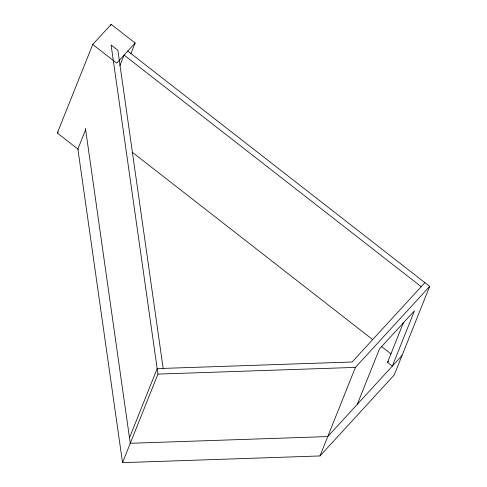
<?xml version="1.0" encoding="UTF-8"?>
<svg xmlns="http://www.w3.org/2000/svg" width="487" height="487" viewBox="0 0 487 487"><rect width="100%" height="100%" fill="white"/><g stroke="black" fill="none" stroke-linecap="round" stroke-linejoin="round"><path stroke-width="0.73" d="M78.285 149.363L57.32 133.018L92.737 44.463L111.176 24.35L135.136 43.026L130.924 53.57M110.616 25.756L111.176 24.35M85.639 129.682L77.89 149.052L122.529 462.65L320.002 455.948L394.263 374.941L429.68 286.386L127.764 51.074M119.839 65.684L124.075 55.092L421.2 286.673M129.493 437.795L157.167 368.61L352.156 361.993L424.889 282.649M122.529 462.65L157.946 374.095L111.103 44.981L117.878 50.264L163.163 368.409M320.002 455.948L355.419 367.393L429.68 286.386M357.294 404.35L379.428 349.002L414.467 310.785L392.327 366.133L387.536 362.395L403.51 322.461M135.136 43.026L116.697 63.14L92.737 44.463M57.32 133.018L58.343 131.904M387.536 362.395L388.559 361.281M402.012 355.571L327.751 436.577L130.273 443.28L85.462 128.465M157.946 374.095L355.419 367.393M132.348 152.291L372.567 339.518M381.552 346.519L391.134 353.988"/></g></svg>
